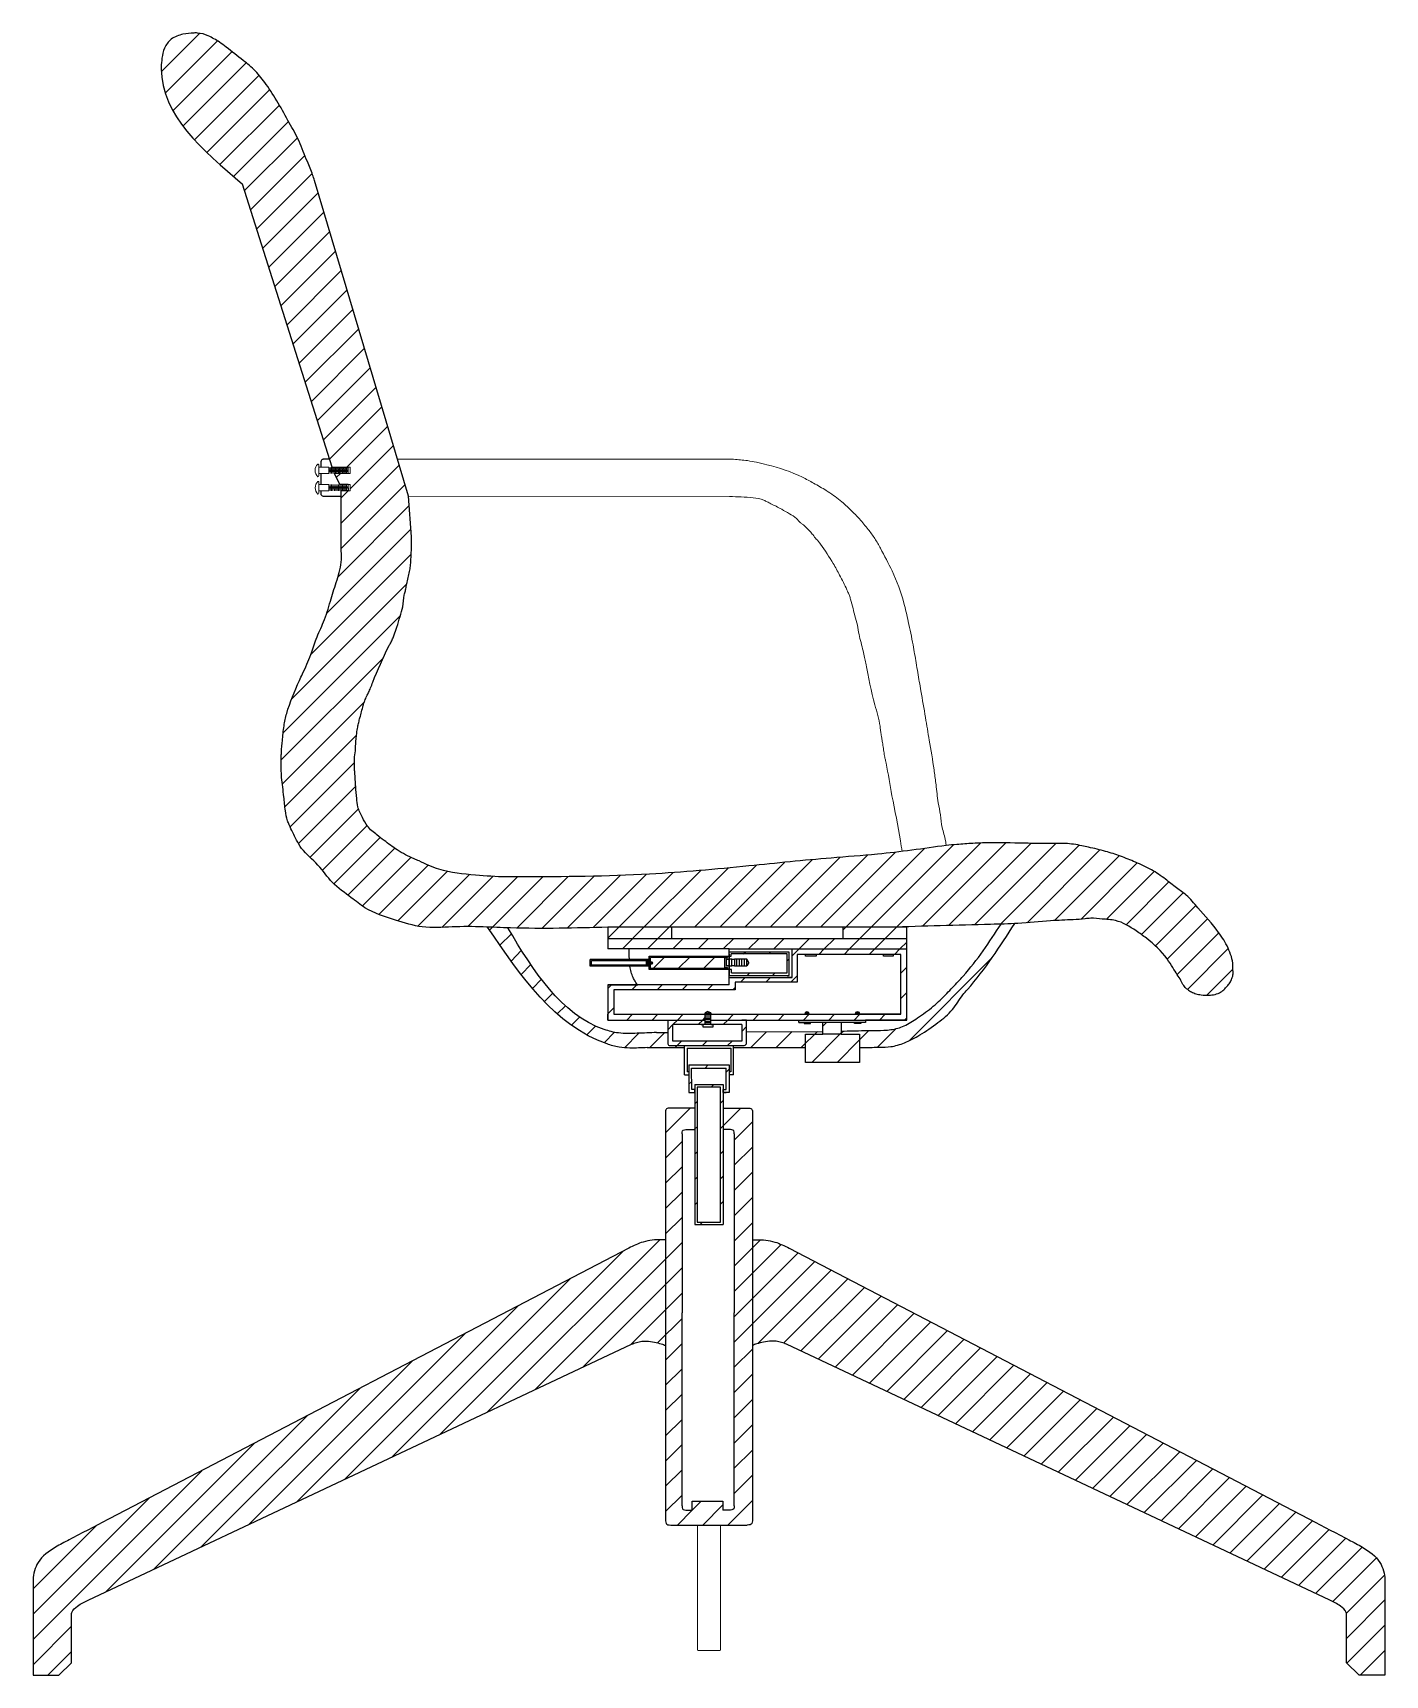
# Model space of a CAD drawing. Header units: inches. Extents: x 10 to 990, y 10 to 623.
# Drawn here: x 922.1 to 988.4, y 406.2 to 486.6 of the extents above; entities that cross this region are included whole.
import ezdxf

# ---------------------------------------------------------------- set-up
doc = ezdxf.new("R2010")
doc.units = ezdxf.units.IN
doc.header["$MEASUREMENT"] = 0
doc.layers.add('A-ELEV-MBE', color=7, linetype='Continuous', lineweight=18)
pattern_1 = [(45, (854.9898, 43.7848), (-0.6187184, 0.6187184), [])]

msp = doc.modelspace()

# ---------------------------------------------------------------- hatches: boundary and pattern name
h = msp.add_hatch()
h.set_pattern_fill('ANSI31', color=256, scale=7)
h.set_pattern_definition(pattern_1)
edge = h.paths.add_edge_path()
edge.add_spline(control_points=[(935.925, 479.406), (935.897, 479.5), (935.801, 479.816), (935.511, 480.443), (935.205, 481.324), (934.671, 482.255), (934.163, 483.201), (933.606, 484.051), (933.066, 484.789), (932.354, 485.342), (931.774, 485.816), (931.208, 486.229), (930.754, 486.498), (930.314, 486.64), (929.892, 486.631), (929.449, 486.588), (928.889, 486.392), (928.539, 485.915), (928.445, 485.422), (928.406, 485.084), (928.413, 482.6), (930.418, 480.903), (932.403, 479.224)], knot_values=[0, 0, 0, 0, 0.297093, 0.987761, 2.069509, 3.087603, 4.197888, 5.290955, 6.137276, 6.920526, 7.979804, 8.389054, 9.020254, 9.561857, 9.742449, 10.28128, 10.901838, 11.452044, 11.961874, 12.395524, 12.471083, 19.403403, 19.403403, 19.403403, 19.403403], degree=3, periodic=0)
edge.add_line((932.403, 479.224), (936.789, 465.359))
edge.add_line((936.789, 465.359), (937.578, 465.359))
edge.add_line((937.578, 465.359), (937.578, 465.363))
edge.add_line((937.578, 465.363), (937.667, 465.363))
edge.add_line((937.667, 465.363), (937.67, 465.051))
edge.add_line((937.67, 465.051), (937.581, 465.05))
edge.add_line((937.581, 465.05), (936.896, 465.044))
edge.add_line((936.896, 465.044), (937.159, 464.511))
edge.add_line((937.159, 464.511), (937.582, 464.511))
edge.add_line((937.582, 464.511), (937.671, 464.511))
edge.add_line((937.671, 464.511), (937.674, 464.199))
edge.add_line((937.674, 464.199), (937.495, 464.197))
edge.add_line((937.495, 464.197), (937.495, 464.198))
edge.add_line((937.495, 464.198), (937.228, 464.199))
edge.add_spline(control_points=[(937.228, 464.199), (937.229, 464.112), (937.229, 464.026), (937.23, 463.939)], knot_values=[1.639603, 1.639603, 1.639603, 1.639603, 1.898864, 1.898864, 1.898864, 1.898864], degree=3, periodic=0)
edge.add_spline(control_points=[(937.23, 463.939), (937.233, 463.393), (937.236, 462.846), (937.238, 462.3)], knot_values=[0, 0, 0, 0, 1.639603, 1.639603, 1.639603, 1.639603], degree=3, periodic=0)
edge.add_spline(control_points=[(937.238, 462.3), (937.233, 461.951), (937.225, 461.419), (937.272, 460.538), (936.987, 459.722), (936.696, 458.75), (936.412, 457.808), (936, 456.972), (935.741, 456.092), (935.427, 455.427), (935.233, 455.006), (935.182, 454.896)], knot_values=[0, 0, 0, 0, 1.04848, 1.599377, 2.625236, 3.592159, 4.659997, 5.56785, 6.377238, 7.404135, 7.769077, 7.769077, 7.769077, 7.769077], degree=3, periodic=0)
edge.add_spline(control_points=[(935.182, 454.896), (934.95, 454.368), (934.633, 453.65), (934.406, 452.64), (934.371, 452.085), (934.313, 451.627), (934.302, 451.349), (934.293, 451.116), (934.291, 450.998), (934.291, 450.945)], knot_values=[0, 0, 0, 0, 1.723343, 2.347355, 3.09391, 3.387219, 3.732358, 3.926576, 4.086861, 4.086861, 4.086861, 4.086861], degree=3, periodic=0)
edge.add_spline(control_points=[(934.291, 450.945), (934.292, 450.681), (934.295, 450.097), (934.428, 449.292), (934.478, 448.58), (934.564, 448.114), (934.657, 447.893), (934.686, 447.825)], knot_values=[0, 0, 0, 0, 0.791298, 1.749283, 2.438008, 2.936946, 3.157873, 3.157873, 3.157873, 3.157873], degree=3, periodic=0)
edge.add_spline(control_points=[(934.686, 447.825), (934.8, 447.576), (934.982, 447.182), (935.387, 446.465), (936.137, 445.909), (936.77, 444.931), (937.646, 444.344), (938.578, 443.56), (939.816, 443.191), (941.233, 442.727), (942.695, 442.848), (944.134, 442.836), (946.678, 442.711), (948.718, 442.766), (950.309, 442.809)], knot_values=[0, 0, 0, 0, 0.823687, 1.302436, 2.448821, 3.559174, 4.745656, 5.57416, 7.189515, 8.54856, 10.014109, 11.525954, 12.875803, 17.648236, 17.648236, 17.648236, 17.648236], degree=3, periodic=0)
edge.add_line((950.309, 442.809), (953.445, 442.809))
edge.add_line((953.445, 442.809), (961.831, 442.809))
edge.add_line((961.831, 442.809), (964.144, 442.809))
edge.add_spline(control_points=[(964.144, 442.809), (965.787, 442.857), (967.876, 442.918), (970.502, 442.982), (971.849, 443.128), (972.757, 443.16), (973.129, 443.173)], knot_values=[0, 0, 0, 0, 4.932782, 6.270744, 7.876595, 8.993678, 8.993678, 8.993678, 8.993678], degree=3, periodic=0)
edge.add_spline(control_points=[(973.129, 443.173), (973.322, 443.187), (973.607, 443.209), (974.08, 443.269), (974.577, 443.197), (975.371, 443.171), (976.077, 442.726), (976.939, 442.12), (977.573, 441.522), (977.996, 440.86), (978.209, 440.502), (978.409, 440.222), (978.5, 439.987), (978.592, 439.883), (978.619, 439.852)], knot_values=[0, 0, 0, 0, 0.582999, 0.856933, 1.424724, 2.080868, 3.211063, 3.830523, 5.261831, 5.773945, 6.184514, 6.511563, 6.804839, 6.926606, 6.926606, 6.926606, 6.926606], degree=3, periodic=0)
edge.add_spline(control_points=[(978.619, 439.852), (978.686, 439.797), (978.812, 439.692), (979.031, 439.58), (979.226, 439.526), (979.476, 439.47), (979.703, 439.475), (979.983, 439.492), (980.221, 439.546), (980.463, 439.695), (980.627, 439.872), (980.79, 440.035), (980.88, 440.241), (980.973, 440.46), (980.961, 440.617), (980.955, 440.692)], knot_values=[0, 0, 0, 0, 0.260715, 0.491207, 0.729652, 0.867778, 1.257211, 1.402001, 1.711037, 1.977612, 2.240579, 2.433223, 2.663994, 2.909595, 3.131469, 3.131469, 3.131469, 3.131469], degree=3, periodic=0)
edge.add_spline(control_points=[(980.955, 440.692), (980.957, 440.773), (980.967, 441.15), (980.743, 441.809), (980.152, 442.765), (979.381, 443.56), (978.752, 444.355), (978.156, 444.746), (977.617, 445.198), (976.961, 445.654), (976.203, 445.993), (975.451, 446.293), (974.684, 446.547), (974.153, 446.668), (973.873, 446.731)], knot_values=[0, 0, 0, 0, 0.243247, 1.128617, 2.023451, 3.608742, 4.441636, 5.038667, 5.73134, 6.554598, 7.424538, 8.213461, 8.985069, 9.845889, 9.845889, 9.845889, 9.845889], degree=3, periodic=0)
edge.add_spline(control_points=[(973.873, 446.731), (973.765, 446.756), (973.391, 446.84), (972.806, 446.928), (971.926, 446.911), (970.733, 446.919), (969.426, 446.954), (968.259, 446.931), (967.507, 446.87), (967.074, 446.833), (966.9, 446.818)], knot_values=[0, 0, 0, 0, 0.332757, 1.149234, 1.765984, 2.969036, 4.729182, 5.687474, 6.469277, 6.992706, 6.992706, 6.992706, 6.992706], degree=3, periodic=0)
edge.add_spline(control_points=[(966.9, 446.818), (965.776, 446.657), (963.901, 446.389), (960.664, 446.172), (956.949, 445.77), (951.886, 445.312), (947.973, 445.273), (945.692, 445.274), (945.512, 445.274)], knot_values=[0, 0, 0, 0, 3.404933, 5.678474, 9.728227, 14.6167, 20.920223, 21.459284, 21.459284, 21.459284, 21.459284], degree=3, periodic=0)
edge.add_spline(control_points=[(945.512, 445.274), (945.448, 445.274), (944.885, 445.272), (943.722, 445.374), (942.245, 445.493), (941.373, 445.905), (941.054, 446.055)], knot_values=[0, 0, 0, 0, 0.192568, 1.688804, 3.512674, 4.564886, 4.564886, 4.564886, 4.564886], degree=3, periodic=0)
edge.add_spline(control_points=[(941.054, 446.055), (940.972, 446.087), (940.598, 446.233), (940.014, 446.562), (939.429, 446.99), (938.936, 447.369), (938.517, 447.7), (938.266, 448.213), (938.032, 448.653), (937.988, 449.178), (937.96, 449.507), (937.944, 449.698)], knot_values=[0, 0, 0, 0, 0.264883, 1.203997, 1.998412, 2.436765, 3.077585, 3.562893, 4.134581, 4.550826, 5.126723, 5.126723, 5.126723, 5.126723], degree=3, periodic=0)
edge.add_spline(control_points=[(937.944, 449.698), (937.939, 449.779), (937.926, 449.986), (937.917, 450.271), (937.884, 450.541), (937.879, 450.769), (937.879, 450.937), (937.879, 451.036), (937.879, 451.054)], knot_values=[0, 0, 0, 0, 0.246187, 0.620051, 0.856234, 1.059451, 1.305326, 1.358645, 1.358645, 1.358645, 1.358645], degree=3, periodic=0)
edge.add_spline(control_points=[(937.879, 451.054), (937.899, 451.187), (937.935, 451.428), (937.944, 451.853), (937.977, 452.241), (938.04, 452.595), (938.09, 452.846), (938.192, 453.196), (938.26, 453.472), (938.309, 453.672)], knot_values=[0, 0, 0, 0, 0.402733, 0.730575, 1.2746, 1.568624, 1.807833, 2.042325, 2.661054, 2.661054, 2.661054, 2.661054], degree=3, periodic=0)
edge.add_spline(control_points=[(938.309, 453.672), (938.335, 453.748), (938.389, 453.907), (938.474, 454.12), (938.587, 454.323), (938.68, 454.552), (938.981, 455.324), (939.293, 456.001), (939.563, 456.586)], knot_values=[0, 0, 0, 0, 0.241046, 0.502479, 0.68752, 0.937521, 1.241549, 3.173911, 3.173911, 3.173911, 3.173911], degree=3, periodic=0)
edge.add_spline(control_points=[(939.563, 456.586), (939.597, 456.639), (939.67, 456.753), (939.758, 456.939), (939.853, 457.195), (939.985, 457.557), (940.112, 458.02), (940.273, 458.54), (940.308, 458.896), (940.327, 459.089)], knot_values=[0, 0, 0, 0, 0.185992, 0.407128, 0.613316, 1.007989, 1.561598, 2.054039, 2.633981, 2.633981, 2.633981, 2.633981], degree=3, periodic=0)
edge.add_spline(control_points=[(940.327, 459.089), (940.345, 459.159), (940.379, 459.296), (940.432, 459.527), (940.498, 459.793), (940.551, 460.085), (940.615, 460.371), (940.679, 460.988), (940.676, 461.514), (940.674, 461.949)], knot_values=[0, 0, 0, 0, 0.215075, 0.424145, 0.712187, 1.035138, 1.316391, 1.589665, 2.892977, 2.892977, 2.892977, 2.892977], degree=3, periodic=0)
edge.add_line((940.674, 461.949), (940.536, 463.934))
edge.add_line((940.536, 463.934), (935.925, 479.406))
h = msp.add_hatch()
h.set_pattern_fill('ANSI31', color=256, scale=7)
h.set_pattern_definition(pattern_1)
h.paths.add_polyline_path([(953.445, 442.809), (950.309, 442.809), (950.309, 442.247), (953.445, 442.247)])
h.paths.add_polyline_path([(964.967, 442.809), (961.831, 442.809), (961.831, 442.247), (964.967, 442.247)])
h.paths.add_polyline_path([(964.967, 442.247), (961.831, 442.247), (950.309, 442.247), (950.309, 441.749), (956.26, 441.749), (964.967, 441.749)])
h.paths.add_polyline_path([(959.992, 437.567), (960.845, 437.567), (960.845, 437.706), (957.111, 437.68), (957.111, 437.169, -0.384374), (956.989, 437.012), (956.476, 437.012), (956.476, 436.911), (959.992, 436.911)])
h.paths.add_polyline_path([(962.654, 437.567), (961.751, 437.567), (960.845, 437.567), (959.992, 437.567), (959.992, 436.911), (959.992, 436.186), (962.654, 436.186)])
h.paths.add_polyline_path([(956.26, 441.389), (952.331, 441.389), (952.331, 441.099), (952.365, 441.099), (952.4, 441.099), (952.4, 441.021), (952.365, 441.021), (952.331, 441.021), (952.331, 440.73), (956.26, 440.73), (956.26, 440.909), (956.132, 440.909), (956.132, 441.241), (956.26, 441.241)])
h.paths.add_polyline_path([(952.507, 441.061), (952.482, 441.021), (952.455, 441.021), (952.424, 441.021), (952.424, 441.099), (952.455, 441.099), (952.482, 441.099)], flags=16)
h.paths.add_polyline_path([(956.357, 441.499), (959.093, 441.499), (959.093, 440.575), (956.365, 440.575), (956.365, 440.73), (956.26, 440.73), (956.26, 440.575), (956.26, 440.447), (959.194, 440.447), (959.194, 441.591), (956.26, 441.591), (956.26, 441.389), (956.357, 441.389)])
h = msp.add_hatch()
h.set_pattern_fill('ANSI31', color=256, scale=7)
h.set_pattern_definition(pattern_1)
edge = h.paths.add_edge_path()
edge.add_spline(control_points=[(962.654, 436.91), (962.737, 436.91), (963.066, 436.913), (963.574, 436.933), (964.233, 436.936), (964.905, 437.14), (965.674, 437.556), (966.469, 438.095), (967.231, 438.72), (967.589, 439.362), (968.549, 440.427), (969.199, 441.365), (969.762, 442.226)], knot_values=[0, 0, 0, 0, 0.247492, 0.988084, 1.525558, 2.217052, 3.064783, 4.141937, 5.104497, 5.978352, 6.319745, 9.398397, 9.398397, 9.398397, 9.398397], degree=3, periodic=0)
edge.add_line((969.762, 442.226), (966.741, 439.374))
edge.add_spline(control_points=[(966.741, 439.374), (966.588, 439.221), (966.197, 438.85), (965.545, 438.402), (964.879, 437.952), (964.187, 437.76), (963.525, 437.754), (962.713, 437.742), (962.129, 437.728), (961.751, 437.719)], knot_values=[0, 0, 0, 0, 0.649419, 1.614098, 2.371571, 3.04525, 3.731076, 4.351197, 5.483406, 5.483406, 5.483406, 5.483406], degree=3, periodic=0)
edge.add_line((961.751, 437.719), (961.751, 437.567))
edge.add_line((961.751, 437.567), (962.654, 437.567))
edge.add_line((962.654, 437.567), (962.654, 436.91))
h = msp.add_hatch()
h.set_pattern_fill('ANSI31', color=256, scale=7)
h.set_pattern_definition(pattern_1)
edge = h.paths.add_edge_path()
edge.add_line((953.245, 437.653), (952.698, 437.649))
edge.add_spline(control_points=[(952.698, 437.649), (952.381, 437.636), (951.757, 437.609), (950.891, 437.579), (948.499, 438.213), (947.16, 439.965), (946.073, 441.687)], knot_values=[0, 0, 0, 0, 0.953687, 1.875103, 2.584403, 8.270897, 8.270897, 8.270897, 8.270897], degree=3, periodic=0)
edge.add_line((946.073, 441.687), (945.565, 441.151))
edge.add_spline(control_points=[(945.565, 441.151), (946.866, 439.36), (948.432, 437.625), (950.828, 436.915), (951.493, 436.872), (951.954, 436.896), (952.236, 436.911)], knot_values=[0, 0, 0, 0, 6.289768, 6.897757, 7.430983, 8.279909, 8.279909, 8.279909, 8.279909], degree=3, periodic=0)
edge.add_line((952.236, 436.911), (954.059, 436.911))
edge.add_line((954.059, 436.911), (954.059, 437.012))
edge.add_line((954.059, 437.012), (956.989, 437.012))
edge.add_arc((956.962, 437.158), 0.149, 280.13566, 364.23758)
edge.add_line((957.111, 437.169), (957.111, 438.262))
edge.add_line((957.111, 438.262), (956.871, 438.262))
edge.add_line((956.871, 438.262), (955.353, 438.262))
edge.add_line((955.353, 438.262), (955.353, 438.205))
edge.add_line((955.353, 438.205), (955.353, 438.035))
edge.add_line((955.353, 438.035), (955.456, 438.035))
edge.add_line((955.456, 438.035), (956.871, 438.035))
edge.add_line((956.871, 438.035), (956.871, 437.226))
edge.add_line((956.871, 437.226), (953.492, 437.226))
edge.add_line((953.492, 437.226), (953.492, 438.035))
edge.add_line((953.492, 438.035), (955.087, 438.035))
edge.add_line((955.087, 438.035), (955.087, 438.262))
edge.add_line((955.087, 438.262), (953.245, 438.262))
edge.add_line((953.245, 438.262), (953.245, 437.653))
h = msp.add_hatch()
h.set_pattern_fill('ANSI31', color=256, scale=7)
h.set_pattern_definition(pattern_1)
h.paths.add_polyline_path([(964.967, 441.749), (959.342, 441.749), (959.342, 440.345), (959.093, 440.345), (956.26, 440.345), (956.26, 439.984), (950.309, 439.984), (950.309, 438.262), (955.087, 438.262), (955.087, 438.541), (950.606, 438.541), (950.606, 439.739), (956.558, 439.739), (956.558, 440.115), (959.593, 440.115), (959.593, 441.479), (964.675, 441.479), (964.675, 438.541), (955.353, 438.541), (955.353, 438.262), (964.967, 438.262)])
h = msp.add_hatch()
h.set_pattern_fill('ANSI31', color=256, scale=7)
h.set_pattern_definition(pattern_1)
h.paths.add_polyline_path([(960.845, 438.142), (960.845, 437.567), (961.751, 437.567), (961.751, 438.142)])
h = msp.add_hatch()
h.set_pattern_fill('ANSI31', color=256, scale=7)
h.set_pattern_definition(pattern_1)
edge = h.paths.add_edge_path()
edge.add_spline(control_points=[(953.141, 427.496), (953.076, 427.497), (952.707, 427.499), (952.07, 427.445), (951.564, 427.194), (951.333, 427.08)], knot_values=[0, 0, 0, 0, 0.046585, 0.263861, 0.446909, 0.446909, 0.446909, 0.446909], degree=3, periodic=0)
edge.add_line((951.333, 427.08), (925.856, 413.81))
edge.add_spline(control_points=[(925.856, 413.81), (925.199, 413.47), (924.317, 413.013), (923.118, 412.379), (922.317, 411.819), (922.115, 411.028), (922.124, 410.64), (922.126, 410.548)], knot_values=[0, 0, 0, 0, 0.527631, 0.707138, 0.97718, 1.189236, 1.254882, 1.254882, 1.254882, 1.254882], degree=3, periodic=0)
edge.add_line((922.126, 410.548), (922.126, 406.155))
edge.add_line((922.126, 406.155), (923.382, 406.155))
edge.add_line((923.382, 406.155), (924.009, 406.752))
edge.add_line((924.009, 406.752), (924.009, 408.688))
edge.add_spline(control_points=[(924.009, 408.688), (924.009, 408.731), (924.009, 408.851), (924.007, 409.03), (924.016, 409.316), (924.357, 409.602), (924.658, 409.745), (924.834, 409.829)], knot_values=[0, 0, 0, 0, 0.03102, 0.085516, 0.128917, 0.229238, 0.371609, 0.371609, 0.371609, 0.371609], degree=3, periodic=0)
edge.add_line((924.834, 409.829), (951.464, 422.378))
edge.add_spline(control_points=[(951.464, 422.378), (951.547, 422.405), (951.714, 422.459), (951.955, 422.528), (952.256, 422.527), (952.579, 422.489), (952.894, 422.403), (953.071, 422.339), (953.141, 422.314)], knot_values=[0, 0, 0, 0, 0.062202, 0.125664, 0.177688, 0.276171, 0.356903, 0.410397, 0.410397, 0.410397, 0.410397], degree=3, periodic=0)
edge.add_line((953.141, 422.314), (953.141, 427.496))
edge = h.paths.add_edge_path()
edge.add_spline(control_points=[(959.201, 427.08), (958.97, 427.194), (958.464, 427.445), (957.827, 427.499), (957.458, 427.497), (957.393, 427.496)], knot_values=[0, 0, 0, 0, 0.183048, 0.400324, 0.446909, 0.446909, 0.446909, 0.446909], degree=3, periodic=0)
edge.add_line((957.393, 427.496), (957.393, 422.314))
edge.add_spline(control_points=[(957.393, 422.314), (957.464, 422.339), (957.64, 422.403), (957.956, 422.489), (958.278, 422.527), (958.579, 422.528), (958.821, 422.459), (958.988, 422.405), (959.07, 422.378)], knot_values=[0, 0, 0, 0, 0.053494, 0.134226, 0.232709, 0.284733, 0.348195, 0.410397, 0.410397, 0.410397, 0.410397], degree=3, periodic=0)
edge.add_line((959.07, 422.378), (985.7, 409.829))
edge.add_spline(control_points=[(985.7, 409.829), (985.877, 409.745), (986.177, 409.602), (986.518, 409.316), (986.527, 409.03), (986.525, 408.851), (986.525, 408.731), (986.525, 408.688)], knot_values=[0, 0, 0, 0, 0.142371, 0.242692, 0.286093, 0.340589, 0.371609, 0.371609, 0.371609, 0.371609], degree=3, periodic=0)
edge.add_line((986.525, 408.688), (986.525, 406.752))
edge.add_line((986.525, 406.752), (987.152, 406.155))
edge.add_line((987.152, 406.155), (988.408, 406.155))
edge.add_line((988.408, 406.155), (988.408, 410.548))
edge.add_spline(control_points=[(988.408, 410.548), (988.41, 410.64), (988.419, 411.028), (988.217, 411.819), (987.416, 412.379), (986.217, 413.013), (985.336, 413.47), (984.678, 413.81)], knot_values=[0, 0, 0, 0, 0.065646, 0.277702, 0.547744, 0.727251, 1.254882, 1.254882, 1.254882, 1.254882], degree=3, periodic=0)
edge.add_line((984.678, 413.81), (959.201, 427.08))
edge = h.paths.add_edge_path()
edge.add_spline(control_points=[(953.945, 432.689), (953.945, 432.74), (953.946, 432.882), (954.1, 432.89), (954.198, 432.895)], knot_values=[0, 0, 0, 0, 0.032694, 0.090462, 0.090462, 0.090462, 0.090462], degree=3, periodic=0)
edge.add_line((954.198, 432.895), (954.565, 432.895))
edge.add_line((954.565, 432.895), (954.565, 433.943))
edge.add_spline(control_points=[(954.565, 433.943), (954.42, 433.943), (954.197, 433.943), (953.919, 433.943), (953.724, 433.943), (953.559, 433.943), (953.404, 433.944), (953.282, 433.942), (953.192, 433.914), (953.133, 433.847), (953.138, 433.788), (953.141, 433.748)], knot_values=[0, 0, 0, 0, 0.103716, 0.15885, 0.199206, 0.242403, 0.277075, 0.309554, 0.329876, 0.342351, 0.369726, 0.369726, 0.369726, 0.369726], degree=3, periodic=0)
edge.add_line((953.141, 433.748), (953.141, 413.719))
edge.add_spline(control_points=[(953.141, 413.719), (953.142, 413.668), (953.143, 413.527), (953.296, 413.519), (953.395, 413.513)], knot_values=[0, 0, 0, 0, 0.032694, 0.090462, 0.090462, 0.090462, 0.090462], degree=3, periodic=0)
edge.add_line((953.395, 413.513), (957.14, 413.513))
edge.add_spline(control_points=[(957.14, 413.513), (957.238, 413.519), (957.392, 413.527), (957.393, 413.668), (957.393, 413.719)], knot_values=[0, 0, 0, 0, 0.057768, 0.090462, 0.090462, 0.090462, 0.090462], degree=3, periodic=0)
edge.add_line((957.393, 413.719), (957.393, 433.748))
edge.add_spline(control_points=[(957.393, 433.748), (957.396, 433.788), (957.401, 433.847), (957.343, 433.914), (957.252, 433.942), (957.13, 433.944), (956.975, 433.943), (956.81, 433.943), (956.616, 433.943), (956.333, 433.943), (956.107, 433.943), (955.958, 433.943)], knot_values=[0, 0, 0, 0, 0.027375, 0.03985, 0.060171, 0.092651, 0.127323, 0.17052, 0.210876, 0.26601, 0.372391, 0.372391, 0.372391, 0.372391], degree=3, periodic=0)
edge.add_line((955.958, 433.943), (955.958, 432.895))
edge.add_line((955.958, 432.895), (956.305, 432.895))
edge.add_spline(control_points=[(956.247, 432.895), (956.345, 432.89), (956.499, 432.882), (956.5, 432.74), (956.5, 432.689)], knot_values=[0, 0, 0, 0, 0.057768, 0.090462, 0.090462, 0.090462, 0.090462], degree=3, periodic=0)
edge.add_line((956.5, 432.689), (956.5, 423.906))
edge.add_line((956.5, 423.906), (956.5, 414.445))
edge.add_spline(control_points=[(956.5, 414.445), (956.5, 414.394), (956.499, 414.253), (956.345, 414.245), (956.247, 414.24)], knot_values=[0, 0, 0, 0, 0.032694, 0.090462, 0.090462, 0.090462, 0.090462], degree=3, periodic=0)
edge.add_line((956.247, 414.24), (955.946, 414.24))
edge.add_line((955.946, 414.24), (955.946, 414.68))
edge.add_line((955.946, 414.68), (954.449, 414.68))
edge.add_line((954.449, 414.68), (954.449, 414.24))
edge.add_line((954.449, 414.24), (954.14, 414.24))
edge.add_spline(control_points=[(954.198, 414.24), (954.1, 414.245), (953.946, 414.253), (953.945, 414.394), (953.945, 414.445)], knot_values=[0, 0, 0, 0, 0.057768, 0.090462, 0.090462, 0.090462, 0.090462], degree=3, periodic=0)
edge.add_line((953.945, 414.445), (953.945, 423.906))
edge.add_line((953.945, 423.906), (953.945, 432.689))
h.paths.add_polyline_path([(954.416, 435.909), (956.106, 435.909), (956.106, 434.859), (955.958, 434.852), (955.958, 434.717), (956.106, 434.717), (956.255, 434.717), (956.255, 436.059), (954.28, 436.059), (954.28, 434.717), (954.565, 434.717), (954.565, 434.859), (954.427, 434.859)])
h.paths.add_polyline_path([(955.958, 434.717), (955.958, 434.852), (955.958, 435.094), (954.565, 435.094), (954.565, 428.238), (955.958, 428.238)])
h.paths.add_polyline_path([(954.679, 434.969), (955.828, 434.969), (955.828, 428.359), (954.679, 428.359)], flags=16)

# ---------------------------------------------------------------- linework, layer by layer
for p, q in [((936.789, 465.359), (932.403, 479.224)), ((940.536, 463.934), (935.925, 479.406)), ((936.228, 465.619), (936.228, 465.354)), ((936.669, 465.739), (936.348, 465.739)), ((936.789, 465.359), (937.578, 465.359)), ((936.228, 465.042), (936.228, 464.503)), ((937.581, 465.05), (936.894, 465.044)), ((936.894, 465.048), (937.159, 464.511)), ((937.582, 464.511), (937.159, 464.511)), ((936.228, 464.19), (936.228, 464.059)), ((936.348, 463.939), (937.238, 463.939)), ((937.585, 464.198), (937.228, 464.199)), ((940.674, 461.949), (940.536, 463.934)), ((944.653, 442.809), (944.51, 442.666)), ((953.445, 442.809), (950.309, 442.809)), ((950.309, 442.809), (950.309, 442.247)), ((953.445, 442.247), (953.445, 442.809)), ((961.831, 442.809), (953.445, 442.809)), ((964.967, 442.809), (961.831, 442.809)), ((961.831, 442.809), (961.831, 442.247)), ((964.967, 442.247), (964.967, 442.809)), ((945.576, 442.49), (945.019, 441.922)), ((964.967, 442.247), (950.309, 442.247)), ((950.309, 442.247), (950.309, 441.749)), ((953.445, 442.247), (950.309, 442.247)), ((964.967, 442.247), (961.831, 442.247)), ((964.967, 441.749), (964.967, 442.247)), ((946.073, 441.687), (945.565, 441.151)), ((952.331, 441.23), (949.433, 441.23)), ((949.433, 440.893), (949.433, 441.23)), ((949.505, 440.955), (949.505, 441.171)), ((949.505, 441.171), (952.298, 441.171)), ((956.26, 441.749), (950.309, 441.749)), ((952.331, 441.23), (951.38, 441.23)), ((952.197, 440.978), (952.197, 441.148)), ((952.197, 441.148), (952.298, 441.148)), ((952.331, 441.099), (952.236, 441.099)), ((952.236, 441.099), (952.236, 441.021)), ((952.27, 441.021), (952.27, 441.099)), ((952.27, 441.099), (952.299, 441.099)), ((952.298, 441.148), (952.298, 441.171)), ((952.299, 441.099), (952.299, 441.021)), ((952.331, 440.73), (952.331, 441.389)), ((952.331, 441.389), (956.357, 441.389)), ((952.331, 441.389), (952.331, 441.23)), ((952.331, 441.148), (952.331, 441.099)), ((952.365, 441.099), (952.331, 441.099)), ((952.365, 441.021), (952.365, 441.099)), ((952.365, 441.099), (952.4, 441.099)), ((956.169, 441.331), (952.4, 441.331)), ((952.4, 440.794), (952.4, 441.331)), ((952.424, 441.099), (952.4, 441.099)), ((952.424, 441.021), (952.424, 441.099)), ((952.455, 441.099), (952.424, 441.099)), ((952.455, 441.021), (952.455, 441.099)), ((952.482, 441.099), (952.455, 441.099)), ((952.482, 441.021), (952.482, 441.099)), ((952.507, 441.061), (952.482, 441.099)), ((952.482, 441.021), (952.507, 441.061)), ((956.046, 440.828), (956.046, 441.305)), ((956.046, 441.305), (956.169, 441.305)), ((956.132, 440.909), (956.132, 441.241)), ((956.132, 441.241), (956.26, 441.241)), ((956.169, 441.305), (956.169, 441.331)), ((956.26, 439.984), (956.26, 441.749)), ((956.26, 441.749), (964.967, 441.749)), ((959.194, 441.591), (956.26, 441.591)), ((956.26, 441.499), (956.26, 440.575)), ((956.385, 441.241), (956.26, 441.241)), ((959.093, 441.499), (956.357, 441.499)), ((956.357, 441.389), (956.357, 441.499)), ((956.385, 440.909), (956.385, 441.241)), ((956.385, 441.241), (956.514, 441.241)), ((956.514, 441.241), (956.514, 440.909)), ((956.636, 441.241), (956.514, 441.241)), ((956.636, 440.909), (956.636, 441.241)), ((956.759, 441.241), (956.636, 441.241)), ((956.759, 440.909), (956.759, 441.241)), ((956.879, 441.241), (956.759, 441.241)), ((956.879, 440.909), (956.879, 441.241)), ((957.001, 441.241), (956.879, 441.241)), ((957.001, 440.909), (957.001, 441.241)), ((957.122, 441.241), (957.001, 441.241)), ((957.122, 440.909), (957.122, 441.241)), ((957.214, 441.072), (957.122, 441.241)), ((957.122, 440.909), (957.122, 441.072)), ((957.214, 441.072), (957.122, 440.909)), ((959.093, 440.575), (959.093, 441.499)), ((959.093, 441.499), (959.093, 441.499)), ((959.194, 440.447), (959.194, 441.591)), ((959.342, 440.345), (959.342, 441.749)), ((964.675, 441.479), (959.593, 441.479)), ((959.593, 441.479), (959.593, 440.115)), ((960.002, 441.397), (960.002, 441.479)), ((960.519, 441.397), (960.002, 441.397)), ((963.819, 441.479), (960.519, 441.479)), ((960.519, 441.479), (960.519, 441.397)), ((963.819, 441.391), (963.819, 441.479)), ((964.301, 441.391), (963.819, 441.391)), ((964.675, 441.479), (964.301, 441.479)), ((964.301, 441.479), (964.301, 441.391)), ((964.675, 438.541), (964.675, 441.479)), ((964.675, 441.479), (964.675, 441.479)), ((964.967, 438.262), (964.967, 441.749)), ((952.331, 440.893), (949.433, 440.893)), ((952.303, 440.955), (949.505, 440.955)), ((952.303, 440.978), (952.197, 440.978)), ((952.236, 441.021), (952.331, 441.021)), ((952.236, 441.021), (952.27, 441.021)), ((952.303, 440.978), (952.303, 440.955)), ((952.331, 441.021), (952.365, 441.021)), ((952.331, 440.955), (952.331, 440.978)), ((952.331, 440.893), (952.331, 440.955)), ((952.331, 440.73), (952.331, 440.893)), ((956.365, 440.73), (952.331, 440.73)), ((952.365, 441.021), (952.4, 441.021)), ((952.4, 441.021), (952.424, 441.021)), ((956.181, 440.794), (952.4, 440.794)), ((952.424, 441.021), (952.455, 441.021)), ((952.455, 441.021), (952.482, 441.021)), ((956.181, 440.828), (956.046, 440.828)), ((956.26, 440.909), (956.132, 440.909)), ((956.181, 440.794), (956.181, 440.828)), ((956.26, 440.73), (956.181, 440.73)), ((956.26, 440.73), (956.26, 440.909)), ((956.26, 440.909), (956.385, 440.909)), ((956.26, 440.345), (956.26, 440.73)), ((956.26, 440.575), (956.26, 440.447)), ((956.26, 440.447), (959.194, 440.447)), ((956.26, 439.984), (956.26, 440.345)), ((956.26, 440.345), (959.342, 440.345)), ((956.365, 440.575), (956.365, 440.733)), ((956.365, 440.575), (959.093, 440.575)), ((956.514, 440.909), (956.385, 440.909)), ((956.514, 440.909), (956.636, 440.909)), ((956.636, 440.909), (956.759, 440.909)), ((956.759, 440.909), (956.879, 440.909)), ((956.879, 440.909), (957.001, 440.909)), ((957.001, 440.909), (957.122, 440.909)), ((959.342, 440.345), (959.093, 440.345)), ((956.26, 439.984), (950.309, 439.984)), ((950.309, 439.984), (950.309, 438.262)), ((950.309, 439.984), (951.779, 439.984)), ((956.558, 439.739), (950.606, 439.739)), ((950.606, 439.739), (950.606, 438.541)), ((959.593, 440.115), (956.558, 440.115)), ((956.558, 440.115), (956.558, 439.739)), ((955.196, 438.678), (955.087, 438.619)), ((955.353, 438.619), (955.196, 438.678)), ((960.072, 438.665), (959.981, 438.632)), ((960.165, 438.632), (960.072, 438.665)), ((962.549, 438.665), (962.457, 438.632)), ((962.642, 438.632), (962.549, 438.665)), ((950.309, 438.262), (950.309, 438.541)), ((950.309, 438.262), (955.087, 438.262)), ((950.606, 438.541), (964.675, 438.541)), ((953.245, 438.262), (953.245, 437.093)), ((953.492, 437.226), (953.492, 438.035)), ((956.871, 438.035), (953.492, 438.035)), ((954.888, 438.035), (954.965, 438.035)), ((954.976, 437.918), (954.976, 438.035)), ((955.456, 437.918), (954.976, 437.918)), ((955.087, 438.619), (955.353, 438.619)), ((955.087, 438.035), (955.087, 438.619)), ((955.353, 438.541), (955.087, 438.541)), ((955.353, 438.453), (955.087, 438.453)), ((955.087, 438.371), (955.353, 438.371)), ((955.353, 438.289), (955.087, 438.289)), ((955.087, 438.205), (955.353, 438.205)), ((955.353, 438.12), (955.087, 438.12)), ((955.353, 438.619), (955.353, 438.541)), ((955.353, 438.035), (955.353, 438.541)), ((955.353, 438.371), (955.353, 438.453)), ((955.353, 438.205), (955.353, 438.289)), ((955.353, 438.262), (964.967, 438.262)), ((955.353, 438.035), (955.353, 438.12)), ((956.871, 438.035), (955.353, 438.035)), ((955.353, 438.035), (955.456, 438.035)), ((955.456, 438.035), (955.456, 437.918)), ((957.111, 438.262), (956.871, 438.262)), ((956.871, 438.035), (956.871, 437.226)), ((957.111, 437.147), (957.111, 438.262)), ((959.667, 438.142), (959.667, 438.262)), ((959.667, 438.262), (959.981, 438.262)), ((962.936, 438.142), (959.667, 438.142)), ((959.667, 438.142), (959.929, 438.142)), ((959.929, 438.142), (959.929, 438.092)), ((959.929, 438.092), (960.236, 438.092)), ((960.165, 438.632), (959.981, 438.632)), ((959.981, 438.632), (959.981, 438.586)), ((959.981, 438.541), (959.981, 438.586)), ((959.981, 438.586), (960.165, 438.586)), ((960.165, 438.541), (959.981, 438.541)), ((960.165, 438.586), (960.165, 438.632)), ((960.165, 438.586), (960.165, 438.541)), ((960.236, 438.092), (960.236, 438.142)), ((960.845, 437.567), (960.845, 438.142)), ((962.936, 438.142), (961.751, 438.142)), ((961.751, 438.142), (961.751, 437.567)), ((962.396, 438.09), (962.396, 438.142)), ((962.715, 438.09), (962.396, 438.09)), ((962.642, 438.632), (962.457, 438.632)), ((962.457, 438.632), (962.457, 438.586)), ((962.457, 438.541), (962.457, 438.586)), ((962.457, 438.586), (962.642, 438.586)), ((962.642, 438.541), (962.457, 438.541)), ((962.642, 438.586), (962.642, 438.632)), ((962.642, 438.586), (962.642, 438.541)), ((964.675, 438.541), (962.642, 438.541)), ((962.936, 438.142), (962.715, 438.142)), ((962.715, 438.142), (962.715, 438.09)), ((964.967, 438.262), (962.936, 438.262)), ((962.936, 438.262), (962.936, 438.142)), ((952.698, 437.649), (953.245, 437.653)), ((956.871, 437.226), (953.492, 437.226)), ((957.111, 437.68), (960.845, 437.706)), ((959.992, 436.186), (959.992, 437.567)), ((959.992, 437.567), (960.845, 437.567)), ((961.751, 437.567), (960.845, 437.567)), ((961.751, 437.567), (962.654, 437.567)), ((962.654, 437.567), (962.654, 436.186)), ((952.236, 436.911), (954.059, 436.911)), ((953.349, 437.012), (956.989, 437.012)), ((954.059, 435.58), (954.059, 437.012)), ((954.203, 436.888), (956.337, 436.888)), ((954.203, 436.888), (954.203, 435.718)), ((956.337, 436.888), (956.337, 435.718)), ((956.476, 435.58), (956.476, 437.012)), ((956.476, 436.911), (959.992, 436.911)), ((954.059, 435.58), (954.28, 435.58)), ((954.28, 435.718), (954.203, 435.718)), ((954.28, 436.059), (954.28, 434.717)), ((954.28, 436.059), (956.255, 436.059)), ((954.28, 436.059), (954.415, 436.059)), ((954.427, 434.859), (954.416, 435.909)), ((954.416, 435.909), (954.416, 435.909)), ((954.416, 435.909), (956.106, 435.909)), ((956.106, 434.859), (956.106, 435.909)), ((956.255, 436.059), (956.255, 434.717)), ((956.337, 435.718), (956.255, 435.718)), ((956.476, 435.58), (956.255, 435.58)), ((962.654, 436.186), (959.992, 436.186)), ((954.28, 434.717), (954.565, 434.717)), ((954.565, 434.859), (954.427, 434.859)), ((954.428, 434.717), (954.428, 434.717)), ((954.565, 435.094), (954.565, 428.238)), ((954.565, 435.094), (955.958, 435.094)), ((954.565, 435.094), (954.679, 435.094)), ((954.565, 434.717), (954.565, 434.859)), ((954.679, 434.969), (954.679, 428.359)), ((955.828, 434.969), (954.679, 434.969)), ((955.828, 428.359), (955.828, 434.969)), ((955.958, 435.094), (955.958, 434.717)), ((955.958, 434.852), (956.106, 434.859)), ((955.958, 434.717), (955.958, 434.852)), ((956.255, 434.717), (955.958, 434.717)), ((955.958, 434.717), (956.106, 434.717)), ((955.958, 434.717), (955.958, 428.238)), ((953.141, 433.748), (953.141, 413.719)), ((957.393, 433.748), (957.393, 413.719)), ((953.945, 432.689), (953.945, 423.906)), ((954.198, 432.895), (954.565, 432.895)), ((956.247, 432.895), (955.958, 432.895)), ((956.5, 432.689), (956.5, 423.906)), ((954.565, 428.238), (955.958, 428.238)), ((954.679, 428.359), (955.828, 428.359)), ((953.141, 427.496), (953.141, 427.496)), ((957.393, 427.496), (957.393, 427.496)), ((951.333, 427.08), (925.856, 413.81)), ((959.201, 427.08), (984.678, 413.81)), ((953.945, 414.445), (953.945, 423.906)), ((956.5, 414.445), (956.5, 423.906)), ((924.834, 409.829), (951.464, 422.378)), ((985.7, 409.829), (959.07, 422.378)), ((954.449, 414.24), (954.449, 414.68)), ((954.449, 414.68), (955.946, 414.68)), ((955.946, 414.68), (955.946, 414.24)), ((954.198, 414.24), (954.449, 414.24)), ((956.247, 414.24), (955.946, 414.24)), ((953.395, 413.513), (957.14, 413.513)), ((922.126, 410.548), (922.126, 406.155)), ((988.408, 410.548), (988.408, 406.155)), ((924.009, 406.752), (924.009, 408.688)), ((986.525, 406.752), (986.525, 408.688)), ((923.382, 406.155), (924.009, 406.752)), ((987.152, 406.155), (986.525, 406.752)), ((922.126, 406.155), (923.382, 406.155)), ((988.408, 406.155), (987.152, 406.155))]:
    msp.add_line(p, q)
at = {"lineweight": 15}
for p, q in [((936.132, 465.354), (936.176, 465.354)), ((936.489, 465.357), (936.154, 465.354)), ((936.136, 464.502), (936.18, 464.502)), ((936.425, 465.044), (936.157, 465.041)), ((936.494, 464.505), (936.159, 464.502)), ((936.429, 464.192), (936.161, 464.189))]:
    msp.add_line(p, q, dxfattribs=at)
at = {"lineweight": 13}
for p, q in [((939.998, 465.739), (956.476, 465.739)), ((940.536, 463.934), (956.274, 463.913)), ((954.703, 413.513), (954.703, 407.439)), ((955.832, 413.513), (955.832, 407.439)), ((954.793, 407.369), (955.267, 407.369)), ((955.741, 407.369), (955.267, 407.369))]:
    msp.add_line(p, q, dxfattribs=at)
at = {"lineweight": 15}
for points in [[(937.667, 465.363), (937.578, 465.363)], [(937.671, 464.511), (937.582, 464.511)]]:
    msp.add_lwpolyline(points, dxfattribs=at)
for centre, radius, start, end in [((936.384, 465.583), 0.16, 103.01318, 166.98682), ((936.37, 464.081), 0.144, 188.80206, 260.95559), ((953.343, 437.111), 0.0998, 190.45948, 273.40095), ((956.962, 437.158), 0.149, 280.13566, 355.76242)]:
    msp.add_arc(centre, radius, start, end)
for points in [[(935.925, 479.406), (935.835, 479.689), (935.574, 480.328), (935.166, 481.33), (934.69, 482.23), (934.146, 483.198), (933.551, 484.115), (933.024, 484.777), (932.43, 485.287), (931.597, 485.942), (931.265, 486.181), (930.715, 486.491), (930.192, 486.632), (930.012, 486.632), (929.477, 486.57), (928.905, 486.328), (928.572, 485.891), (928.447, 485.396), (928.407, 484.965), (928.407, 484.889), (932.403, 479.224)], [(937.238, 462.3), (937.228, 464.199)], [(935.182, 454.896), (935.335, 455.227), (935.744, 456.169), (936.011, 456.933), (936.367, 457.768), (936.705, 458.781), (936.989, 459.705), (937.238, 460.7), (937.238, 461.251), (937.238, 462.3)], [(940.327, 459.089), (940.379, 459.298), (940.427, 459.502), (940.492, 459.782), (940.556, 460.099), (940.61, 460.375), (940.642, 460.646), (940.674, 461.949)], [(939.563, 456.586), (939.661, 456.745), (939.757, 456.944), (939.831, 457.137), (939.962, 457.509), (940.12, 458.039), (940.249, 458.515), (940.327, 459.089)], [(938.309, 453.672), (938.389, 453.9), (938.49, 454.141), (938.574, 454.306), (938.673, 454.535), (938.784, 454.818), (939.563, 456.586)], [(934.291, 450.945), (934.294, 451.105), (934.3, 451.299), (934.319, 451.644), (934.35, 451.935), (934.43, 452.678), (934.563, 453.287), (935.182, 454.896)], [(937.879, 451.054), (937.929, 451.454), (937.945, 451.781), (937.995, 452.323), (938.044, 452.613), (938.093, 452.847), (938.155, 453.073), (938.309, 453.672)], [(934.686, 447.825), (934.604, 448.03), (934.497, 448.517), (934.425, 449.202), (934.314, 450.154), (934.291, 450.945)], [(937.944, 449.698), (937.93, 449.943), (937.908, 450.317), (937.887, 450.552), (937.88, 450.755), (937.879, 451.001), (937.879, 451.054)], [(941.054, 446.055), (940.808, 446.154), (939.983, 446.602), (939.336, 447.063), (938.988, 447.33), (938.519, 447.766), (938.276, 448.186), (938.051, 448.712), (937.993, 449.124), (937.944, 449.698)], [(950.309, 442.809), (945.537, 442.775), (944.188, 442.825), (942.676, 442.825), (941.211, 442.825), (939.894, 443.16), (938.395, 443.764), (937.73, 444.257), (936.808, 445.004), (936.094, 445.854), (935.292, 446.673), (935.044, 447.083), (934.686, 447.825)], [(966.9, 446.818), (963.522, 446.387), (961.256, 446.201), (957.225, 445.811), (952.353, 445.411), (946.051, 445.274), (945.512, 445.274)], [(973.873, 446.731), (973.548, 446.802), (972.739, 446.912), (972.122, 446.916), (970.919, 446.921), (969.159, 446.944), (968.201, 446.919), (967.421, 446.862), (966.9, 446.818)], [(980.955, 440.692), (980.955, 440.935), (980.716, 441.788), (980.255, 442.555), (979.231, 443.765), (978.668, 444.379), (978.19, 444.737), (977.644, 445.163), (976.962, 445.623), (976.177, 445.998), (975.443, 446.288), (974.709, 446.527), (973.873, 446.731)], [(945.512, 445.274), (945.32, 445.274), (943.826, 445.363), (942.024, 445.648), (941.054, 446.055)], [(952.236, 436.911), (951.388, 436.887), (950.856, 436.932), (950.269, 437.09), (944.406, 442.818)], [(952.698, 437.649), (951.745, 437.61), (950.824, 437.627), (950.135, 437.796), (945.4, 442.779)], [(961.751, 437.719), (962.883, 437.744), (963.503, 437.753), (964.188, 437.79), (964.836, 437.975), (965.486, 438.364), (966.265, 438.933), (966.929, 439.566), (967.49, 440.157), (967.729, 440.416), (969.586, 442.961)], [(962.654, 436.91), (962.902, 436.912), (963.642, 436.931), (964.179, 436.958), (964.845, 437.143), (965.6, 437.53), (966.492, 438.132), (967.205, 438.78), (967.714, 439.49), (967.936, 439.749), (970.256, 442.988)], [(973.129, 443.173), (972.013, 443.123), (970.412, 442.997), (969.075, 442.947), (964.144, 442.809)], [(978.619, 439.852), (978.542, 439.946), (978.403, 440.205), (978.229, 440.482), (978.012, 440.83), (977.729, 441.257), (976.714, 442.267), (976.211, 442.627), (975.201, 443.134), (974.549, 443.211), (973.982, 443.248), (973.71, 443.223), (973.129, 443.173)], [(951.377, 441.23), (951.374, 441.24), (951.369, 441.261), (951.365, 441.287), (951.357, 441.368), (951.352, 441.409), (951.351, 441.465), (951.35, 441.477), (951.35, 441.749)], [(951.779, 439.984), (951.736, 440.026), (951.642, 440.169), (951.55, 440.339), (951.448, 440.611), (951.38, 440.893)], [(978.619, 439.852), (978.826, 439.694), (979.031, 439.589), (979.259, 439.52), (979.394, 439.491), (979.784, 439.48), (979.928, 439.491), (980.228, 439.566), (980.456, 439.705), (980.644, 439.888), (980.772, 440.032), (980.878, 440.237), (980.955, 440.47), (980.955, 440.692)], [(954.565, 433.943), (954.129, 433.943), (953.898, 433.943), (953.728, 433.943), (953.547, 433.943), (953.401, 433.943), (953.265, 433.934), (953.186, 433.902), (953.152, 433.862), (953.141, 433.748)], [(955.958, 433.943), (956.405, 433.943), (956.636, 433.943), (956.806, 433.943), (956.987, 433.943), (957.133, 433.943), (957.269, 433.934), (957.348, 433.902), (957.382, 433.862), (957.393, 433.748)], [(953.945, 432.689), (953.966, 432.825), (954.198, 432.895)], [(956.5, 432.689), (956.479, 432.825), (956.247, 432.895)], [(953.141, 427.496), (952.945, 427.496), (952.04, 427.381), (951.333, 427.08)], [(957.393, 427.496), (957.589, 427.496), (958.494, 427.381), (959.201, 427.08)], [(951.464, 422.378), (951.713, 422.457), (951.972, 422.519), (952.191, 422.524), (952.601, 422.475), (952.929, 422.388), (953.141, 422.314)], [(959.07, 422.378), (958.821, 422.457), (958.562, 422.519), (958.344, 422.524), (957.933, 422.475), (957.605, 422.388), (957.393, 422.314)], [(925.856, 413.81), (923.891, 412.787), (923.23, 412.423), (922.374, 411.679), (922.126, 410.824), (922.126, 410.548)], [(953.141, 413.719), (953.162, 413.584), (953.395, 413.513)], [(953.945, 414.445), (953.966, 414.31), (954.198, 414.24)], [(956.5, 414.445), (956.479, 414.31), (956.247, 414.24)], [(957.393, 413.719), (957.372, 413.584), (957.14, 413.513)], [(984.678, 413.81), (986.643, 412.787), (987.304, 412.423), (988.16, 411.679), (988.408, 410.824), (988.408, 410.548)], [(924.009, 408.688), (924.009, 408.818), (924.009, 409.047), (924.029, 409.228), (924.309, 409.543), (924.834, 409.829)], [(986.525, 408.688), (986.525, 408.818), (986.525, 409.047), (986.506, 409.228), (986.225, 409.543), (985.7, 409.829)]]:
    msp.add_spline(points, degree=3)
at = {"lineweight": 13}
for points in [[(966.314, 450.444), (966.307, 450.496), (966.303, 450.524), (966.065, 451.976), (965.881, 453.085), (965.655, 454.398), (965.504, 455.292), (965.424, 455.764), (965.272, 456.64), (965.037, 457.792), (964.823, 458.696), (964.243, 460.271), (963.669, 461.381), (963.4, 461.855), (963.073, 462.307), (962.643, 462.815), (962.235, 463.238), (961.704, 463.717), (961.019, 464.208), (960.393, 464.572), (959.847, 464.863), (958.108, 465.475), (957.599, 465.593), (957.151, 465.674), (956.476, 465.739)], [(958.834, 463.292), (958.554, 463.437), (958.302, 463.563), (958.123, 463.655), (957.96, 463.735), (957.429, 463.853), (956.274, 463.913)], [(960.728, 461.584), (960.675, 461.663), (960.572, 461.786), (960.406, 461.983), (960.256, 462.173), (960.153, 462.278), (959.968, 462.461), (959.868, 462.547), (959.757, 462.628), (959.554, 462.836), (959.206, 463.076), (958.834, 463.292)], [(962.205, 458.882), (962.181, 458.965), (962.152, 459.062), (962.081, 459.226), (962.027, 459.343), (961.672, 460.069), (961.361, 460.632), (960.728, 461.584)], [(962.951, 455.75), (962.892, 456.032), (962.821, 456.346), (962.72, 456.758), (962.623, 457.155), (962.544, 457.616), (962.418, 458.068), (962.329, 458.428), (962.205, 458.882)], [(963.959, 450.852), (963.925, 450.973), (963.882, 451.145), (963.862, 451.274), (963.818, 451.574), (963.774, 451.864), (963.738, 452.075), (963.716, 452.223), (963.681, 452.435), (963.652, 452.659), (963.401, 453.701), (962.951, 455.75)], [(964.734, 446.522), (964.656, 447.042), (964.239, 449.256), (963.959, 450.852)], [(966.9, 446.818), (966.894, 446.853), (966.867, 447.035), (966.7, 447.693), (966.612, 448.311), (966.506, 448.913), (966.397, 449.795), (966.314, 450.444)], [(954.703, 407.439), (954.708, 407.387), (954.793, 407.369)], [(955.832, 407.439), (955.826, 407.387), (955.741, 407.369)]]:
    msp.add_spline(points, degree=3, dxfattribs=at)
at = {"layer": 'A-ELEV-MBE', "lineweight": 15}
for p, q in [((936.086, 465.51), (936.086, 465.51)), ((936.136, 464.93), (936.131, 465.466)), ((936.624, 465.358), (936.132, 465.354)), ((936.626, 465.045), (936.624, 465.358)), ((936.624, 465.267), (937.579, 465.277)), ((936.625, 465.213), (937.579, 465.224)), ((936.625, 465.202), (937.579, 465.208)), ((936.692, 465.216), (936.691, 465.359)), ((936.759, 465.216), (936.758, 465.359)), ((936.826, 465.217), (936.825, 465.36)), ((936.893, 465.218), (936.892, 465.36)), ((936.96, 465.218), (936.959, 465.361)), ((937.027, 465.219), (937.026, 465.362)), ((937.094, 465.219), (937.093, 465.362)), ((937.156, 465.22), (937.154, 465.363)), ((937.223, 465.22), (937.221, 465.363)), ((937.29, 465.221), (937.288, 465.364)), ((937.357, 465.221), (937.355, 465.364)), ((937.422, 465.221), (937.421, 465.364)), ((937.489, 465.222), (937.488, 465.365)), ((937.581, 465.05), (937.578, 465.363)), ((937.67, 465.051), (937.667, 465.363)), ((936.09, 464.658), (936.09, 464.658)), ((936.091, 464.885), (936.091, 464.885)), ((936.135, 465.041), (936.626, 465.045)), ((936.14, 464.078), (936.135, 464.614)), ((936.628, 464.506), (936.136, 464.502)), ((936.625, 465.186), (937.579, 465.194)), ((936.625, 465.135), (937.58, 465.143)), ((936.63, 464.193), (936.628, 464.506)), ((936.628, 464.415), (937.583, 464.425)), ((936.693, 465.046), (936.692, 465.189)), ((936.696, 464.364), (936.695, 464.507)), ((936.76, 465.047), (936.759, 465.19)), ((936.763, 464.364), (936.762, 464.507)), ((936.827, 465.047), (936.826, 465.19)), ((936.83, 464.365), (936.829, 464.508)), ((936.894, 465.048), (936.893, 465.191)), ((936.897, 464.365), (936.896, 464.508)), ((936.961, 465.048), (936.96, 465.191)), ((936.964, 464.366), (936.963, 464.509)), ((937.028, 465.049), (937.027, 465.192)), ((937.031, 464.367), (937.03, 464.51)), ((937.095, 465.05), (937.094, 465.192)), ((937.098, 464.367), (937.097, 464.51)), ((937.157, 465.05), (937.156, 465.193)), ((937.16, 464.368), (937.159, 464.511)), ((937.224, 465.051), (937.223, 465.194)), ((937.227, 464.368), (937.226, 464.511)), ((937.291, 465.051), (937.29, 465.194)), ((937.294, 464.369), (937.293, 464.512)), ((937.358, 465.052), (937.357, 465.195)), ((937.361, 464.369), (937.36, 464.512)), ((937.424, 465.051), (937.422, 465.194)), ((937.426, 464.369), (937.425, 464.512)), ((937.491, 465.052), (937.489, 465.195)), ((937.493, 464.37), (937.492, 464.513)), ((937.581, 465.05), (937.67, 465.051)), ((937.585, 464.198), (937.582, 464.511)), ((937.674, 464.199), (937.671, 464.511)), ((936.096, 464.032), (936.096, 464.032)), ((936.139, 464.189), (936.63, 464.193)), ((936.629, 464.361), (937.583, 464.372)), ((936.629, 464.35), (937.583, 464.356)), ((936.629, 464.334), (937.583, 464.342)), ((936.63, 464.283), (937.584, 464.291)), ((936.697, 464.194), (936.696, 464.337)), ((936.764, 464.195), (936.763, 464.338)), ((936.831, 464.195), (936.83, 464.338)), ((936.898, 464.196), (936.897, 464.339)), ((936.965, 464.196), (936.964, 464.339)), ((937.032, 464.197), (937.031, 464.34)), ((937.099, 464.197), (937.098, 464.34)), ((937.161, 464.198), (937.16, 464.341)), ((937.228, 464.199), (937.227, 464.341)), ((937.295, 464.199), (937.294, 464.342)), ((937.362, 464.2), (937.361, 464.343)), ((937.428, 464.199), (937.427, 464.342)), ((937.495, 464.2), (937.494, 464.343)), ((937.585, 464.198), (937.674, 464.199))]:
    msp.add_line(p, q, dxfattribs=at)
for centre, radius, start, end in [((936.387, 465.2), 0.432, 134.13833, 226.84226), ((936.086, 465.465), 0.0447, 0.49029, 90.49029), ((936.391, 464.348), 0.432, 134.13833, 226.84226), ((936.091, 464.613), 0.0447, 0.49029, 90.49029), ((936.091, 464.929), 0.0447, 270.49029, 0.49029), ((936.095, 464.077), 0.0447, 270.49029, 0.49029)]:
    msp.add_arc(centre, radius, start, end, dxfattribs=at)

doc.saveas('drawing.dxf')
